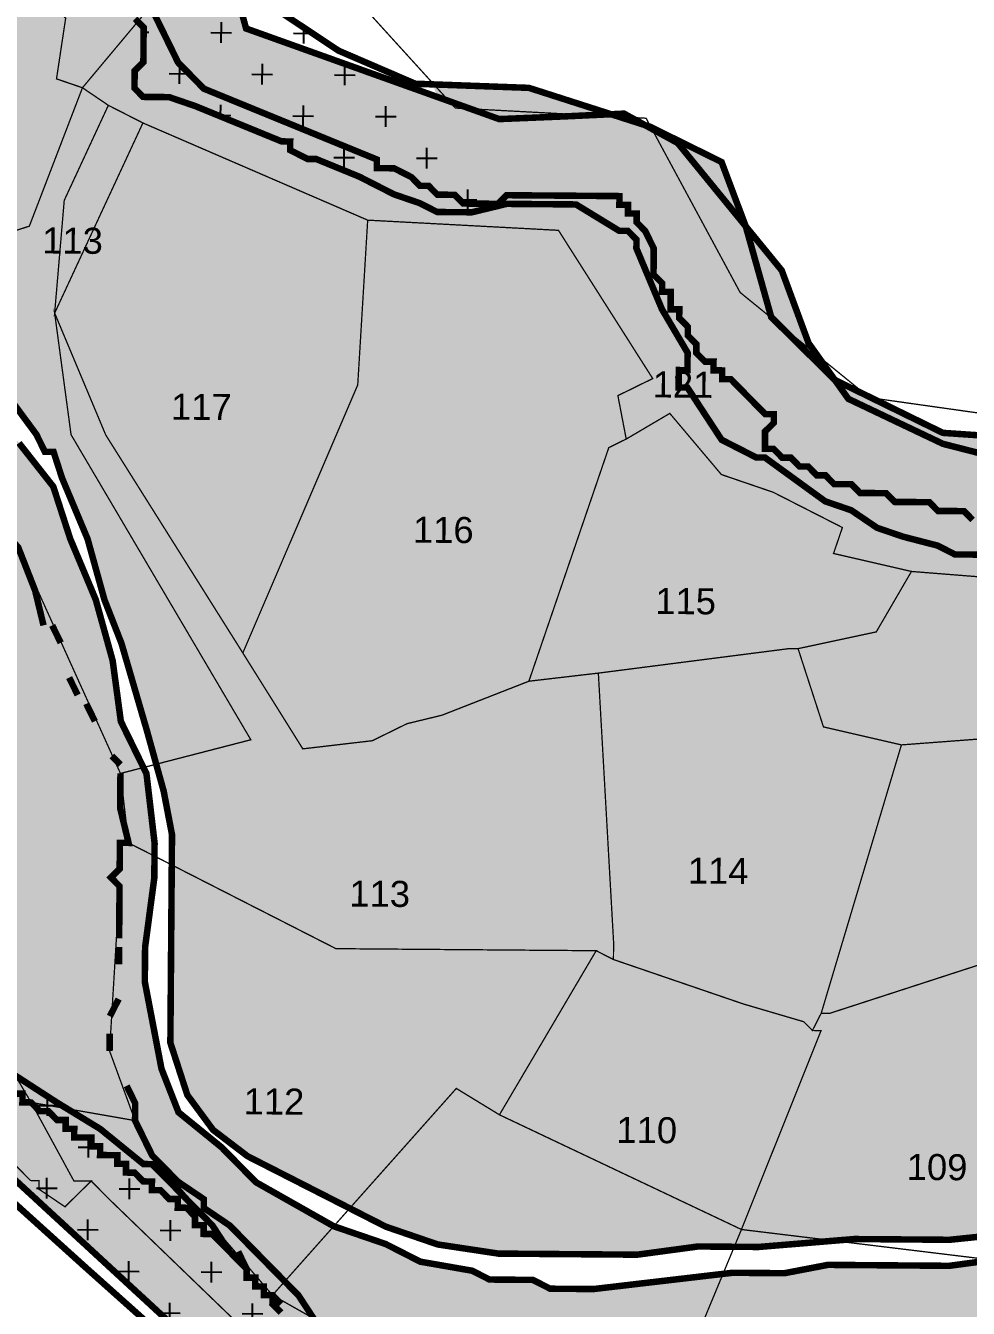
# Model space of a CAD drawing. Header units: metres. Extents: x 317370 to 326712, y 1824935 to 1838812.
# Drawn here: x 324102 to 324540, y 1826250 to 1826847 of the extents above; entities that cross this region are included whole.
import ezdxf

# ---------------------------------------------------------------- set-up
doc = ezdxf.new("R2010")
doc.units = ezdxf.units.M
doc.header["$MEASUREMENT"] = 0
for name, color, linetype in [('CRZ LINE FOR RIVER OR CREEK', 84, 'Continuous'), ('HAZARDS LINE', 1, 'Continuous'), ('LOW TIDE LINE', 5, 'Continuous'), ('MANGROOVE', 112, 'Continuous'), ('NDZ-200M FROM CRZ', 30, 'Continuous'), ('RIVER', 4, 'Continuous'), ('SURVEY NO.', 7, 'Continuous'), ('SURVEY PLOT BOUNDARY', 35, 'Continuous'), ('VILLAGE BOUNDARY', 212, 'Continuous')]:
    doc.layers.add(name, color=color, linetype=linetype)
doc.layers.add('HIGH TIDE LINE', color=7, linetype='Continuous', true_color=0xff00c5)
doc.styles.add('PDF Arial', font='arial.ttf')
pattern_1 = [(89.54917, (306983.874, 1824194.798), (-10.7745325, 10.9454397), [2.879778, -18.840867]), (44.54917, (306983.874, 1824194.798), (-10.774532, 10.94544), [2.879778, -12.479037]), (134.54917, (306983.874, 1824194.798), (-10.94544, -10.774532), [2.879778, -12.479037])]
pattern_2 = [(359.54917, (306983.874, 1824194.798), (19.348987, 19.046862), [9.59926, -28.79778]), (89.54917, (306988.635, 1824189.961), (-19.046862, 19.348987), [9.59926, -28.79778])]

# ---------------------------------------------------------------- blocks, each defined once
blk = doc.blocks.new('81')
at = {"layer": 'MANGROOVE'}
h = blk.add_hatch(dxfattribs=at)
h.set_pattern_fill('GRASS', color=256, scale=0.604678, angle=-0.45083)
h.set_pattern_definition(pattern_1)
h.paths.add_polyline_path([(325443.81, 1826492.85), (325440.1, 1826533.2), (325432.36, 1826573.57), (325428.48, 1826593.76), (325412.68, 1826634.2), (325393.19, 1826719.02), (325373.48, 1826775.62), (325369.51, 1826783.71), (325349.65, 1826820.15), (325329.71, 1826848.53), (325321.72, 1826856.66), (325317.72, 1826860.72), (325285.76, 1826897.26), (325265.73, 1826913.54), (325247.78, 1826926.58), (325232.55, 1826913), (325223.07, 1826896.62), (325220.69, 1826879.45), (325227.52, 1826845.01), (325228.43, 1826817.34), (325224.56, 1826800.93), (325210.48, 1826771.14), (325179.03, 1826724.92), (325164.7, 1826710.45), (325154.57, 1826706.42), (325132.61, 1826720.42), (325099.78, 1826730.77), (325070.27, 1826736.24), (325017.17, 1826737.03), (324966.63, 1826731.45), (324914.82, 1826730.69), (324892.69, 1826723.76), (324871.49, 1826738.51), (324855.84, 1826746.11), (324825.2, 1826797.18), (324796.9, 1826813.85), (324783.86, 1826819.56), (324781.46, 1826856.7), (324769.75, 1826888.93), (324759.4, 1826904.71), (324742.27, 1826914.19), (324703.37, 1826914.12), (324692.86, 1826910.1), (324676.69, 1826898.26), (324660.82, 1826877.46), (324650.15, 1826853.62), (324640.62, 1826830.14), (324631.76, 1826797.32), (324630.3, 1826665.98), (324616.35, 1826651.51), (324595.73, 1826645.69), (324564.29, 1826642.95), (324528.08, 1826652.2), (324484.11, 1826673.11), (324465.62, 1826699.04), (324453.17, 1826732.78), (324404.83, 1826791.99), (324379.88, 1826805.65), (324352.56, 1826804.37), (324321.88, 1826803.11), (324204.26, 1826845.21), (324196.63, 1826872.93), (324180.3, 1826889.5), (324143.03, 1826906.62), (324113.13, 1826908.72), (324071.87, 1826894.84), (324019.2, 1826873.56), (323994.13, 1826872.26), (323968.41, 1826884.42), (323939.32, 1826894.37), (323904.1, 1826886.42), (323858.36, 1826872.21), (323820.02, 1826858.29), (323790.38, 1826847.68), (323774.94, 1826833.22), (323766.16, 1826811.61), (323759.21, 1826783.64), (323759.49, 1826772.95), (323772.91, 1826768.36), (323781.08, 1826755.9), (323783.93, 1826750.08), (323785.48, 1826747.7), (323790.96, 1826732.33), (323788.83, 1826716.85), (323788.79, 1826711.49), (323788.73, 1826703.42), (323788.63, 1826691.33), (323784.51, 1826679.27), (323780.35, 1826663.17), (323776.16, 1826643.05), (323788.22, 1826638.92), (323812.4, 1826638.73), (323836.59, 1826638.54), (323848.62, 1826630.38), (323860.71, 1826630.29), (323876.86, 1826634.19), (323884.96, 1826638.16), (323897.11, 1826646.13), (323909.24, 1826650.06), (323917.33, 1826654.03), (323929.52, 1826666.03), (323933.55, 1826666), (323941.67, 1826674), (323953.77, 1826673.9), (323965.89, 1826677.84), (323986.04, 1826677.68), (323994.14, 1826681.65), (323998.2, 1826685.65), (324006.32, 1826693.65), (324018.42, 1826693.55), (324022.45, 1826693.52), (324038.57, 1826693.39), (324054.73, 1826697.3), (324066.79, 1826693.17), (324082.85, 1826684.98), (324094.84, 1826672.79), (324106.81, 1826656.57), (324110.78, 1826648.48), (324114.81, 1826648.45), (324118.74, 1826636.32), (324130.61, 1826608.01), (324138.45, 1826579.72), (324146.35, 1826559.5), (324158.13, 1826519.09), (324165.97, 1826490.81), (324169.84, 1826470.62), (324169.68, 1826450.46), (324169.52, 1826430.31), (324169.27, 1826398.06), (324169.08, 1826373.87), (324176.95, 1826349.62), (324188.92, 1826333.39), (324204.94, 1826321.17), (324237.06, 1826304.79), (324269.18, 1826288.42), (324293.3, 1826280.16), (324321.49, 1826275.91), (324341.64, 1826275.75), (324353.73, 1826275.65), (324365.83, 1826275.56), (324377.92, 1826275.46), (324385.98, 1826275.4), (324414.23, 1826279.21), (324422.29, 1826279.15), (324442.44, 1826278.99), (324486.81, 1826282.67), (324531.15, 1826282.32), (324567.46, 1826286.07), (324591.64, 1826285.88), (324631.89, 1826277.5), (324668.1, 1826269.15), (324716.28, 1826244.58), (324760.46, 1826224.07), (324772.52, 1826219.95), (324792.64, 1826215.76), (324828.86, 1826207.41), (324840.92, 1826203.28), (324893.25, 1826194.81), (324941.62, 1826194.43), (324981.96, 1826198.14), (325014.21, 1826197.89), (325018.24, 1826197.86), (325034.39, 1826201.76), (325111.04, 1826209.22), (325163.41, 1826204.78), (325167.44, 1826204.75), (325175.53, 1826208.71), (325207.84, 1826216.52), (325228.03, 1826220.4), (325232.09, 1826224.4), (325252.31, 1826232.3), (325264.43, 1826236.24), (325280.62, 1826244.17), (325284.65, 1826244.14), (325296.8, 1826252.11), (325333.27, 1826276.01), (325361.71, 1826304.01), (325406.4, 1826348), (325430.9, 1826388.13), (325443.31, 1826428.35), (325447.72, 1826476.69)])
h = blk.add_hatch(dxfattribs=at)
h.set_pattern_fill('GRASS', color=256, scale=0.604678, angle=-0.45083)
h.set_pattern_definition(pattern_1)
h.paths.add_polyline_path([(324824, 1826102.63), (324832.06, 1826102.56), (324912.93, 1826134.18), (324925.02, 1826134.08), (324909.06, 1826154.37), (324889, 1826166.62), (324844.76, 1826179.06), (324800.54, 1826195.54), (324796.51, 1826195.57), (324788.48, 1826199.66), (324768.39, 1826207.89), (324760.36, 1826211.98), (324736.24, 1826220.23), (324720.22, 1826232.45), (324692.1, 1826244.77), (324659.94, 1826257.12), (324651.91, 1826261.21), (324647.88, 1826261.25), (324631.82, 1826269.44), (324603.64, 1826273.69), (324583.49, 1826273.85), (324559.3, 1826274.04), (324531.06, 1826270.23), (324498.81, 1826270.48), (324474.62, 1826270.67), (324454.44, 1826266.8), (324430.25, 1826266.99), (324397.98, 1826263.21), (324365.7, 1826259.43), (324349.58, 1826259.56), (324345.55, 1826259.59), (324337.52, 1826263.69), (324317.36, 1826263.85), (324309.33, 1826267.94), (324285.18, 1826272.16), (324277.15, 1826276.26), (324269.12, 1826280.35), (324245, 1826288.61), (324208.88, 1826309.05), (324192.88, 1826325.3), (324172.86, 1826341.58), (324164.95, 1826361.8), (324161.08, 1826381.99), (324157.21, 1826402.18), (324157.34, 1826418.31), (324161.62, 1826450.53), (324161.75, 1826466.65), (324157.97, 1826498.94), (324146.07, 1826523.22), (324142.26, 1826551.47), (324134.42, 1826579.75), (324122.55, 1826608.07), (324114.68, 1826632.32), (324098.72, 1826652.6), (324086.75, 1826668.83), (324082.78, 1826676.92), (324078.78, 1826680.98), (324058.66, 1826685.17), (324050.6, 1826685.24), (324038.51, 1826685.33), (324034.48, 1826685.36), (324030.45, 1826685.4), (324014.29, 1826681.49), (324014.26, 1826677.46), (324010.2, 1826673.46), (323998.07, 1826669.52), (323985.92, 1826661.56), (323965.76, 1826661.71), (323957.67, 1826657.75), (323945.51, 1826649.78), (323933.36, 1826641.81), (323917.17, 1826633.88), (323884.85, 1826619.81), (323855.82, 1826601.92), (323821.23, 1826571.48), (323814.43, 1826549.25), (323814.77, 1826516.13), (323823.69, 1826501), (323914.95, 1826445.2), (324001.77, 1826374.05), (324091.1, 1826315.53), (324240.28, 1826177.96), (324361.92, 1826090.28), (324435.09, 1826034.51), (324438.09, 1826025.5), (324420.06, 1826018.55), (324393.95, 1826006), (324362.87, 1825988.84), (324259.25, 1825977.56), (324213.18, 1825970.66), (324136.27, 1825968.24), (324104.11, 1825959.42), (324091.9, 1825946.2), (324064.23, 1825923.68), (324076.76, 1825910.95), (324076.72, 1825906.92), (324076.69, 1825902.89), (324076.66, 1825898.86), (324076.63, 1825894.83), (324068.5, 1825886.83), (324056.38, 1825882.89), (324060.35, 1825874.8), (324068.44, 1825878.77), (324088.69, 1825890.7), (324096.78, 1825894.67), (324104.91, 1825902.67), (324108.97, 1825906.67), (324113.03, 1825910.67), (324117.06, 1825910.64), (324117.09, 1825914.67), (324121.13, 1825914.64), (324125.16, 1825914.61), (324129.19, 1825914.57), (324133.19, 1825910.51), (324133.15, 1825906.48), (324133.12, 1825902.45), (324137.15, 1825902.42), (324137.12, 1825898.38), (324141.15, 1825898.35), (324145.18, 1825898.32), (324149.21, 1825898.29), (324153.24, 1825898.26), (324157.31, 1825902.26), (324161.34, 1825902.23), (324165.37, 1825902.19), (324169.4, 1825902.16), (324173.43, 1825902.13), (324185.49, 1825898), (324201.65, 1825901.91), (324205.68, 1825901.88), (324302.51, 1825913.21), (324330.76, 1825917.02), (324387.28, 1825928.67), (324431.75, 1825944.45), (324488.37, 1825968.19), (324565.21, 1825999.84), (324569.27, 1826003.84), (324678.45, 1826047.33)])
at = {"layer": 'NDZ-200M FROM CRZ'}
h = blk.add_hatch(dxfattribs=at)
h.set_pattern_fill('CROSS', color=256, scale=3.023389, angle=-0.45083)
h.set_pattern_definition(pattern_2)
h.paths.add_polyline_path([(325227.83, 1826708.23), (325235.99, 1826720.26), (325231.96, 1826720.29), (325231.99, 1826724.32), (325236.05, 1826728.32), (325236.09, 1826732.35), (325240.15, 1826736.35), (325248.27, 1826744.35), (325252.3, 1826744.32), (325256.46, 1826760.41), (325252.43, 1826760.44), (325252.46, 1826764.48), (325256.59, 1826776.54), (325264.62, 1826772.44), (325268.71, 1826780.47), (325264.71, 1826784.54), (325272.9, 1826800.6), (325272.93, 1826804.63), (325268.97, 1826812.73), (325269.22, 1826844.98), (325265.35, 1826865.17), (325261.41, 1826877.29), (325265.48, 1826881.29), (325261.44, 1826881.32), (325257.45, 1826885.39), (325249.45, 1826893.51), (325241.48, 1826905.67), (325233.45, 1826909.76), (325229.45, 1826913.83), (325221.49, 1826925.99), (325213.46, 1826930.08), (325205.46, 1826938.21), (325181.37, 1826950.49), (325165.31, 1826958.68), (325161.31, 1826962.74), (325137.19, 1826971), (325129.16, 1826975.09), (325121.1, 1826975.16), (325121.13, 1826979.19), (325117.1, 1826979.22), (325113.1, 1826983.28), (325109.13, 1826991.38), (325105.13, 1826995.44), (325097.14, 1827003.57), (325089.11, 1827007.66), (325081.11, 1827015.79), (325057.02, 1827028.07), (325044.96, 1827032.2), (325028.9, 1827040.39), (325024.87, 1827040.42), (325004.97, 1827072.83), (325000.97, 1827076.89), (324997.03, 1827089.02), (324993.03, 1827093.08), (324985.04, 1827101.21), (324952.98, 1827125.65), (324944.95, 1827129.74), (324940.95, 1827133.81), (324912.96, 1827162.25), (324908.99, 1827170.34), (324904.99, 1827174.41), (324900.96, 1827174.44), (324884.93, 1827186.66), (324884.96, 1827190.69), (324868.97, 1827206.94), (324856.97, 1827219.13), (324844.97, 1827231.32), (324840.98, 1827235.38), (324816.92, 1827251.7), (324804.89, 1827259.86), (324796.86, 1827263.95), (324788.83, 1827268.05), (324784.83, 1827272.11), (324760.71, 1827280.36), (324756.71, 1827284.43), (324724.46, 1827284.68), (324720.46, 1827288.74), (324712.4, 1827288.81), (324704.41, 1827296.93), (324668.32, 1827321.41), (324648.29, 1827337.69), (324640.29, 1827345.82), (324636.29, 1827349.88), (324628.3, 1827358.01), (324624.27, 1827358.04), (324620.27, 1827362.1), (324575.93, 1827362.45), (324543.75, 1827370.77), (324523.62, 1827374.96), (324491.41, 1827379.24), (324475.29, 1827379.37), (324459.23, 1827387.56), (324427.01, 1827391.84), (324418.98, 1827395.94), (324410.92, 1827396), (324406.92, 1827400.07), (324394.83, 1827400.16), (324386.74, 1827396.19), (324362.52, 1827392.35), (324358.46, 1827388.35), (324350.4, 1827388.42), (324342.3, 1827384.45), (324326.18, 1827384.57), (324322.12, 1827380.57), (324310.03, 1827380.67), (324297.96, 1827384.8), (324281.87, 1827388.95), (324257.78, 1827401.24), (324233.69, 1827413.52), (324201.58, 1827429.9), (324185.52, 1827438.09), (324181.52, 1827442.16), (324173.52, 1827450.28), (324173.58, 1827458.35), (324169.65, 1827470.47), (324162.12, 1827539.07), (324162.22, 1827551.16), (324154.32, 1827571.38), (324146.35, 1827583.54), (324110.49, 1827636.23), (324062.62, 1827701.12), (324042.63, 1827721.43), (324038.66, 1827729.53), (324034.69, 1827737.62), (324030.7, 1827741.68), (324026.73, 1827749.78), (323986.86, 1827806.54), (323954.9, 1827843.07), (323938.91, 1827859.32), (323930.85, 1827859.39), (323926.85, 1827863.45), (323922.82, 1827863.48), (323922.85, 1827867.51), (323918.88, 1827875.61), (323918.91, 1827879.64), (323910.91, 1827887.77), (323902.92, 1827895.89), (323870.92, 1827928.4), (323862.93, 1827936.52), (323851.02, 1827960.81), (323836.2, 1827980.9), (323793.24, 1827955.47), (323830.39, 1827900.49), (323954.07, 1827777.29), (324055.99, 1827626.58), (324109.79, 1827547.54), (324119.29, 1827474.9), (324136.99, 1827418.32), (324155.35, 1827380.03), (324209.92, 1827345.91), (324276.71, 1827330.3), (324329.8, 1827332.13), (324391.58, 1827351.02), (324491.03, 1827330.87), (324559.44, 1827316.22), (324614.42, 1827305.39), (324671.99, 1827261.07), (324716.02, 1827236.37), (324752.27, 1827232.05), (324764.33, 1827227.92), (324878.43, 1827128.25), (324956.65, 1827045.97), (324988.34, 1827008.45), (325038.51, 1826981.85), (325064.57, 1826963.5), (325096.56, 1826931), (325174.91, 1826898.13), (325213.01, 1826867.14), (325222.88, 1826842.93), (325220.94, 1826788.15), (325198.03, 1826762.89), (325178.82, 1826741.22), (325150.6, 1826735.91), (325099.1, 1826741.49), (325076.16, 1826744.49), (325031.4, 1826739.36), (324984.21, 1826740.38), (324945.9, 1826738.67), (324892.61, 1826748.5), (324861.45, 1826763.52), (324795.27, 1826822.63), (324778.91, 1826844.94), (324773.66, 1826877.1), (324742.58, 1826895.5), (324703.34, 1826905.87), (324675.2, 1826899.55), (324645.33, 1826876.16), (324636.44, 1826856), (324629.36, 1826828.52), (324623.86, 1826793.61), (324626.36, 1826766.2), (324627.25, 1826712.95), (324616.84, 1826670.7), (324598.59, 1826656.73), (324564.05, 1826654.88), (324528.05, 1826657.29), (324477.86, 1826681.87), (324448.28, 1826711.1), (324436.46, 1826753.21), (324425.2, 1826783.17), (324391.98, 1826799.56), (324335.68, 1826817.62), (324290.95, 1826819.24), (324313.27, 1826760.79), (324325.33, 1826763.71), (324357.57, 1826763.45), (324377.63, 1826751.2), (324381.66, 1826751.17), (324385.66, 1826747.11), (324385.63, 1826743.07), (324397.5, 1826714.76), (324409.43, 1826694.51), (324409.37, 1826686.45), (324405.34, 1826686.48), (324405.27, 1826678.41), (324409.31, 1826678.38), (324417.27, 1826666.22), (324425.24, 1826654.07), (324441.3, 1826645.88), (324445.33, 1826645.85), (324473.39, 1826625.47), (324485.45, 1826621.34), (324497.47, 1826613.18), (324509.54, 1826609.06), (324525.63, 1826604.9), (324533.66, 1826600.8), (324549.78, 1826600.68), (324569.9, 1826596.49), (324581.99, 1826596.39), (324590.09, 1826600.36), (324614.33, 1826608.23), (324622.43, 1826612.2), (324626.49, 1826616.2), (324630.52, 1826616.17), (324630.55, 1826620.2), (324638.68, 1826628.2), (324654.8, 1826628.07), (324654.77, 1826624.04), (324658.8, 1826624.01), (324666.8, 1826615.88), (324674.76, 1826603.72), (324678.76, 1826599.66), (324682.79, 1826599.63), (324682.83, 1826603.66), (324674.86, 1826615.82), (324670.83, 1826615.85), (324670.86, 1826619.88), (324666.83, 1826619.91), (324666.89, 1826627.98), (324662.86, 1826628.01), (324663.02, 1826648.16), (324671.15, 1826656.16), (324675.24, 1826664.19), (324675.3, 1826672.26), (324679.4, 1826680.29), (324675.4, 1826684.35), (324675.59, 1826708.54), (324679.65, 1826712.54), (324683.75, 1826720.57), (324683.78, 1826724.6), (324687.84, 1826728.6), (324683.84, 1826732.67), (324684.13, 1826768.95), (324680.16, 1826777.04), (324680.19, 1826781.07), (324676.22, 1826789.17), (324676.32, 1826801.26), (324672.32, 1826805.33), (324676.45, 1826817.39), (324680.6, 1826833.48), (324684.7, 1826841.51), (324688.76, 1826845.51), (324688.79, 1826849.54), (324692.85, 1826853.54), (324692.89, 1826857.58), (324696.95, 1826861.57), (324697.14, 1826885.76), (324705.2, 1826885.7), (324713.23, 1826881.6), (324717.2, 1826873.51), (324721.23, 1826873.48), (324729.23, 1826865.35), (324729.19, 1826861.32), (324733.23, 1826861.29), (324733.13, 1826849.2), (324737.1, 1826841.1), (324736.88, 1826812.88), (324740.84, 1826804.79), (324740.81, 1826800.75), (324744.81, 1826796.69), (324744.78, 1826792.66), (324748.81, 1826792.63), (324764.84, 1826780.41), (324768.87, 1826780.38), (324780.9, 1826772.22), (324788.93, 1826768.12), (324792.89, 1826760.03), (324796.89, 1826755.97), (324800.89, 1826751.9), (324804.83, 1826739.78), (324808.83, 1826735.71), (324824.89, 1826727.52), (324832.88, 1826719.4), (324836.88, 1826715.33), (324840.88, 1826711.27), (324848.88, 1826703.15), (324860.94, 1826699.02), (324868.97, 1826694.92), (324881.03, 1826690.8), (324989.86, 1826689.94), (325026.17, 1826693.69), (325086.63, 1826693.21), (325090.63, 1826689.15), (325106.72, 1826684.99), (325122.81, 1826680.83), (325147, 1826680.64), (325163.06, 1826672.45), (325179.18, 1826672.32), (325187.31, 1826680.32), (325187.34, 1826684.36), (325191.37, 1826684.32), (325195.37, 1826680.26), (325199.37, 1826676.2), (325211.46, 1826676.1), (325219.58, 1826684.1), (325219.61, 1826688.13), (325227.8, 1826704.2)])
h = blk.add_hatch(dxfattribs=at)
h.set_pattern_fill('CROSS', color=256, scale=3.023389, angle=-0.45083)
h.set_pattern_definition(pattern_2)
h.paths.add_polyline_path([(323948.18, 1826476.4), (323875.94, 1826517.28), (323851.89, 1826533.6), (323835.89, 1826549.85), (323827.92, 1826562.01), (323787.97, 1826606.67), (323775.94, 1826614.83), (323767.97, 1826626.99), (323759.91, 1826627.05), (323755.91, 1826631.11), (323739.79, 1826631.24), (323723.6, 1826623.3), (323687.17, 1826603.43), (323593.98, 1826543.69), (323577.86, 1826543.82), (323541.74, 1826564.26), (323525.71, 1826576.48), (323497.5, 1826576.7), (323461.25, 1826581.02), (323429.13, 1826597.4), (323429.23, 1826609.49), (323441.42, 1826621.49), (323453.64, 1826637.52), (323453.76, 1826653.65), (323445.83, 1826669.84), (323437.92, 1826690.06), (323442.05, 1826702.12), (323466.24, 1826701.93), (323486.33, 1826693.71), (323506.38, 1826681.46), (323534.57, 1826677.2), (323562.78, 1826676.98), (323583, 1826684.88), (323583.1, 1826696.98), (323579.16, 1826709.1), (323571.26, 1826729.32), (323571.35, 1826741.42), (323583.57, 1826757.45), (323595.73, 1826765.42), (323620.1, 1826789.42), (323628.29, 1826805.48), (323640.51, 1826821.51), (323652.7, 1826833.51), (323668.85, 1826837.41), (323688.94, 1826829.19), (323713.03, 1826816.91), (323733.15, 1826812.72), (323785.55, 1826812.3), (323793.55, 1826804.18), (323793.36, 1826779.99), (323801.01, 1826727.52), (323784.43, 1826640.22), (323788.22, 1826638.92), (323792.28, 1826642.92), (323796.5, 1826667.08), (323809.07, 1826727.45), (323809.17, 1826739.55), (323805.23, 1826751.67), (323801.26, 1826759.77), (323801.64, 1826808.14), (323805.71, 1826812.14), (323821.83, 1826812.02), (323829.92, 1826815.99), (323837.98, 1826815.92), (323842.05, 1826819.92), (323846.08, 1826819.89), (323850.14, 1826823.89), (323858.23, 1826827.86), (323866.33, 1826831.83), (323870.36, 1826831.79), (323874.42, 1826835.79), (323890.54, 1826835.67), (323894.61, 1826839.67), (323898.67, 1826843.67), (323914.85, 1826851.6), (323922.92, 1826851.54), (323926.98, 1826855.54), (323939.07, 1826855.44), (323943.07, 1826851.38), (323951.1, 1826847.29), (323955.07, 1826839.19), (323963.1, 1826835.1), (323987.25, 1826830.87), (323995.28, 1826826.78), (324015.43, 1826826.62), (324027.56, 1826830.56), (324035.62, 1826830.49), (324043.71, 1826834.46), (324047.77, 1826838.46), (324072.05, 1826850.37), (324084.18, 1826854.3), (324112.52, 1826870.21), (324136.7, 1826870.01), (324140.7, 1826865.95), (324144.7, 1826861.89), (324148.73, 1826861.86), (324152.67, 1826849.73), (324156.67, 1826845.67), (324156.54, 1826829.54), (324152.48, 1826825.54), (324152.42, 1826817.48), (324156.41, 1826813.42), (324168.51, 1826813.32), (324180.57, 1826809.19), (324220.75, 1826792.75), (324224.78, 1826792.72), (324224.75, 1826788.69), (324232.78, 1826784.59), (324236.81, 1826784.56), (324256.9, 1826776.34), (324272.96, 1826768.15), (324285.02, 1826764.02), (324293.05, 1826759.93), (324309.17, 1826759.8), (324313.27, 1826760.79), (324290.95, 1826819.24), (324282.87, 1826819.54), (324247.28, 1826834.88), (324201.17, 1826865.48), (324185.23, 1826889.79), (324136.17, 1826909.68), (324106.5, 1826911.42), (324060.34, 1826898.84), (324036.06, 1826886.93), (324001.72, 1826877.12), (323975.62, 1826889.42), (323946.26, 1826902.26), (323908.61, 1826901.46), (323873.72, 1826889.76), (323830.37, 1826872.43), (323794.59, 1826872.29), (323754.35, 1826872.6), (323699.42, 1826879.5), (323649.08, 1826885.95), (323620.77, 1826874.07), (323571.74, 1826837.4), (323529.51, 1826777.4), (323515.72, 1826750.36), (323487.11, 1826747.34), (323426.28, 1826746.59), (323406.03, 1826734.66), (323377.27, 1826694.86), (323369.87, 1826649.16), (323364.39, 1826592.39), (323378.71, 1826558.09), (323412.2, 1826531.18), (323461.36, 1826512.2), (323523.12, 1826497.13), (323577.48, 1826495.44), (323617.31, 1826510.97), (323674.57, 1826539.02), (323711.03, 1826562.93), (323734.51, 1826573.39), (323765.37, 1826558.02), (323823.35, 1826493.51), (323893.35, 1826454.25), (323939.69, 1826422.04), (324078.53, 1826315.71), (324128.48, 1826270.57), (324206.88, 1826200.49), (324290.17, 1826198.81), (324268.61, 1826215.85), (324260.58, 1826219.94), (324252.58, 1826228.07), (324248.55, 1826228.1), (324240.59, 1826240.26), (324236.59, 1826244.32), (324228.62, 1826256.48), (324220.62, 1826264.61), (324212.63, 1826272.73), (324204.63, 1826280.86), (324196.63, 1826288.99), (324184.6, 1826297.14), (324184.63, 1826301.18), (324172.6, 1826309.33), (324168.57, 1826309.37), (324160.57, 1826317.49), (324156.54, 1826317.52), (324136.52, 1826333.81), (324116.46, 1826346.06), (324072.34, 1826374.63), (324060.34, 1826386.82), (324044.35, 1826403.07), (324040.32, 1826403.1), (323984.27, 1826451.92), (323980.24, 1826451.95), (323976.27, 1826460.05), (323972.24, 1826460.08), (323956.18, 1826468.27)])
at = {"layer": 'CRZ LINE FOR RIVER OR CREEK', "ltscale": 0.1, "const_width": 3.02, "flags": 128}
for points in [[(324564.05, 1826654.88), (324528.05, 1826657.29), (324477.86, 1826681.87), (324448.28, 1826711.1), (324436.46, 1826753.21), (324425.2, 1826783.17), (324391.98, 1826799.56), (324335.68, 1826817.62), (324282.87, 1826819.54), (324247.28, 1826834.88), (324201.17, 1826865.48), (324185.23, 1826889.79), (324136.17, 1826909.68), (324106.5, 1826911.42), (324060.34, 1826898.84), (324036.06, 1826886.93), (324001.72, 1826877.12), (323975.62, 1826889.42), (323946.26, 1826902.26), (323908.61, 1826901.46), (323873.72, 1826889.76), (323830.37, 1826872.43), (323794.59, 1826872.29), (323754.35, 1826872.6)], [(323765.37, 1826558.02), (323823.35, 1826493.51), (323893.35, 1826454.25), (323939.69, 1826422.04), (324078.53, 1826315.71), (324128.48, 1826270.57), (324214.02, 1826194.11)]]:
    blk.add_lwpolyline(points, dxfattribs=at)
at = {"layer": 'HAZARDS LINE', "lineweight": 18, "const_width": 3.02}
for points in [[(324541.84, 1826616.86), (324537.85, 1826620.93), (324533.81, 1826620.96), (324525.75, 1826621.02), (324521.75, 1826625.09), (324517.72, 1826625.12), (324513.69, 1826625.15), (324509.66, 1826625.18), (324505.63, 1826625.21), (324501.63, 1826629.28), (324497.6, 1826629.31), (324493.57, 1826629.34), (324489.54, 1826629.37), (324485.54, 1826633.43), (324481.51, 1826633.47), (324477.48, 1826633.5), (324473.48, 1826637.56), (324469.45, 1826637.59), (324465.45, 1826641.66), (324461.42, 1826641.69), (324457.42, 1826645.75), (324453.39, 1826645.78), (324449.39, 1826649.85), (324445.36, 1826649.88), (324445.39, 1826653.91), (324445.42, 1826657.94), (324449.49, 1826661.94), (324449.52, 1826665.97), (324445.49, 1826666), (324437.49, 1826674.13), (324433.49, 1826678.19), (324429.49, 1826682.26), (324425.46, 1826682.29), (324425.49, 1826686.32), (324421.46, 1826686.35), (324421.49, 1826690.38), (324417.46, 1826690.41), (324413.46, 1826694.48), (324413.49, 1826698.51), (324409.5, 1826702.57), (324409.53, 1826706.6), (324405.53, 1826710.67), (324405.56, 1826714.7), (324401.53, 1826714.73), (324401.56, 1826718.76), (324401.59, 1826722.79), (324397.56, 1826722.82), (324397.59, 1826726.85), (324393.59, 1826730.92), (324393.63, 1826734.95), (324393.66, 1826738.98), (324393.69, 1826743.01), (324389.72, 1826751.11), (324385.72, 1826755.17), (324385.76, 1826759.2), (324381.72, 1826759.23), (324381.76, 1826763.26), (324377.73, 1826763.3), (324377.76, 1826767.33), (324373.73, 1826767.36), (324369.7, 1826767.39), (324365.66, 1826767.42), (324361.63, 1826767.45), (324357.6, 1826767.49), (324353.57, 1826767.52), (324345.51, 1826767.58), (324341.48, 1826767.61), (324337.45, 1826767.64), (324333.42, 1826767.68), (324329.39, 1826767.71), (324325.36, 1826767.74), (324321.29, 1826763.74), (324317.26, 1826763.77), (324313.23, 1826763.8), (324309.2, 1826763.83), (324305.17, 1826763.87), (324301.17, 1826767.93), (324297.14, 1826767.96), (324293.11, 1826767.99), (324289.11, 1826772.06), (324285.08, 1826772.09), (324281.08, 1826776.15), (324273.05, 1826780.25), (324269.02, 1826780.28), (324264.99, 1826780.31), (324265.02, 1826784.34), (324244.93, 1826792.56), (324184.66, 1826817.23), (324172.66, 1826829.42), (324164.73, 1826845.6), (324156.8, 1826861.79)], [(324096.34, 1826350.25), (324100.37, 1826350.22), (324100.33, 1826346.19), (324104.37, 1826346.16), (324108.36, 1826342.09), (324112.4, 1826342.06), (324116.39, 1826338), (324120.43, 1826337.97), (324120.39, 1826333.93), (324124.42, 1826333.9), (324124.39, 1826329.87), (324128.42, 1826329.84), (324132.45, 1826329.81), (324132.42, 1826325.78), (324136.45, 1826325.74), (324136.42, 1826321.71), (324140.45, 1826321.68), (324144.48, 1826321.65), (324144.45, 1826317.62), (324148.48, 1826317.59), (324148.45, 1826313.56), (324152.48, 1826313.52), (324156.48, 1826309.46), (324160.51, 1826309.43), (324160.48, 1826305.4), (324164.51, 1826305.37), (324168.51, 1826301.3), (324172.54, 1826301.27), (324172.51, 1826297.24), (324176.54, 1826297.21), (324180.54, 1826293.14), (324180.51, 1826289.11), (324184.54, 1826289.08), (324184.51, 1826285.05), (324188.54, 1826285.02), (324192.53, 1826280.95), (324196.53, 1826276.89), (324200.53, 1826272.83), (324204.53, 1826268.77), (324204.5, 1826264.73), (324208.53, 1826264.7), (324208.5, 1826260.67), (324212.53, 1826260.64), (324212.5, 1826256.61), (324216.53, 1826256.58), (324216.5, 1826252.54), (324220.5, 1826248.48)]]:
    blk.add_lwpolyline(points, dxfattribs=at)
at = {"layer": 'HIGH TIDE LINE', "lineweight": 35, "const_width": 3.02}
for points in [[(324236.59, 1826244.32), (324228.62, 1826256.48), (324220.62, 1826264.61), (324212.63, 1826272.73), (324204.63, 1826280.86), (324196.63, 1826288.99), (324184.6, 1826297.14), (324184.63, 1826301.18), (324172.6, 1826309.33), (324168.57, 1826309.37), (324160.57, 1826317.49), (324156.54, 1826317.52), (324136.52, 1826333.81), (324116.46, 1826346.06), (324072.34, 1826374.63)], [(324152.67, 1826849.73), (324156.67, 1826845.67), (324156.54, 1826829.54), (324152.48, 1826825.54), (324152.42, 1826817.48), (324156.41, 1826813.42), (324168.51, 1826813.32), (324180.57, 1826809.19), (324220.75, 1826792.75), (324224.78, 1826792.72), (324224.75, 1826788.69), (324232.78, 1826784.59), (324236.81, 1826784.56), (324256.9, 1826776.34), (324272.96, 1826768.15), (324285.02, 1826764.02), (324293.05, 1826759.93), (324309.17, 1826759.8), (324325.33, 1826763.71), (324357.57, 1826763.45), (324377.63, 1826751.2), (324381.66, 1826751.17), (324385.66, 1826747.11), (324385.63, 1826743.07), (324397.5, 1826714.76), (324409.43, 1826694.51), (324409.37, 1826686.45), (324405.34, 1826686.48), (324405.27, 1826678.41), (324409.31, 1826678.38), (324417.27, 1826666.22), (324425.24, 1826654.07), (324441.3, 1826645.88), (324445.33, 1826645.85), (324473.39, 1826625.47), (324485.45, 1826621.34), (324497.47, 1826613.18), (324509.54, 1826609.06), (324525.63, 1826604.9), (324533.66, 1826600.8), (324549.78, 1826600.68)]]:
    blk.add_lwpolyline(points, dxfattribs=at)
at = {"layer": 'LOW TIDE LINE', "lineweight": 18, "const_width": 3.02}
for points in [[(324559.3, 1826274.04), (324531.06, 1826270.23), (324498.81, 1826270.48), (324474.62, 1826270.67), (324454.44, 1826266.8), (324430.25, 1826266.99), (324397.98, 1826263.21), (324365.7, 1826259.43), (324349.58, 1826259.56), (324345.55, 1826259.59), (324337.52, 1826263.69), (324317.36, 1826263.85), (324309.33, 1826267.94), (324285.18, 1826272.16), (324277.15, 1826276.26), (324269.12, 1826280.35), (324245, 1826288.61), (324208.88, 1826309.05), (324192.88, 1826325.3), (324172.86, 1826341.58), (324164.95, 1826361.8), (324161.08, 1826381.99), (324157.21, 1826402.18), (324157.34, 1826418.31), (324161.62, 1826450.53), (324161.75, 1826466.65), (324157.97, 1826498.94), (324146.07, 1826523.22), (324142.26, 1826551.47), (324134.42, 1826579.75), (324122.55, 1826608.07), (324114.68, 1826632.32), (324098.72, 1826652.6)], [(324094.84, 1826672.79), (324106.81, 1826656.57), (324110.78, 1826648.48), (324114.81, 1826648.45), (324118.74, 1826636.32), (324130.61, 1826608.01), (324138.45, 1826579.72), (324146.35, 1826559.5), (324158.13, 1826519.09), (324165.97, 1826490.81), (324169.84, 1826470.62), (324169.68, 1826450.46), (324169.52, 1826430.31), (324169.27, 1826398.06), (324169.08, 1826373.87), (324176.95, 1826349.62), (324188.92, 1826333.39), (324204.94, 1826321.17), (324237.06, 1826304.79), (324269.18, 1826288.42), (324293.3, 1826280.16), (324321.49, 1826275.91), (324341.64, 1826275.75), (324353.73, 1826275.65), (324365.83, 1826275.56), (324377.92, 1826275.46), (324385.98, 1826275.4), (324414.23, 1826279.21), (324422.29, 1826279.15), (324442.44, 1826278.99), (324486.81, 1826282.67), (324531.15, 1826282.32), (324567.46, 1826286.07)]]:
    blk.add_lwpolyline(points, dxfattribs=at)
at = {"layer": 'MANGROOVE', "const_width": 3.02, "flags": 128}
for points in [[(324564.29, 1826642.95), (324528.08, 1826652.2), (324484.11, 1826673.11), (324465.62, 1826699.04), (324453.17, 1826732.78), (324404.83, 1826791.99), (324379.88, 1826805.65), (324352.56, 1826804.37), (324321.88, 1826803.11), (324204.26, 1826845.21), (324196.63, 1826872.93)], [(324094.84, 1826672.79), (324106.81, 1826656.57), (324110.78, 1826648.48), (324114.81, 1826648.45), (324118.74, 1826636.32), (324130.61, 1826608.01), (324138.45, 1826579.72), (324146.35, 1826559.5), (324158.13, 1826519.09), (324165.97, 1826490.81), (324169.84, 1826470.62), (324169.68, 1826450.46), (324169.52, 1826430.31), (324169.27, 1826398.06), (324169.08, 1826373.87), (324176.95, 1826349.62), (324188.92, 1826333.39), (324204.94, 1826321.17), (324237.06, 1826304.79), (324269.18, 1826288.42), (324293.3, 1826280.16), (324321.49, 1826275.91), (324341.64, 1826275.75), (324353.73, 1826275.65), (324365.83, 1826275.56), (324377.92, 1826275.46), (324385.98, 1826275.4), (324414.23, 1826279.21), (324422.29, 1826279.15), (324442.44, 1826278.99), (324486.81, 1826282.67), (324531.15, 1826282.32), (324567.46, 1826286.07)], [(324559.3, 1826274.04), (324531.06, 1826270.23), (324498.81, 1826270.48), (324474.62, 1826270.67), (324454.44, 1826266.8), (324430.25, 1826266.99), (324397.98, 1826263.21), (324365.7, 1826259.43), (324349.58, 1826259.56), (324345.55, 1826259.59), (324337.52, 1826263.69), (324317.36, 1826263.85), (324309.33, 1826267.94), (324285.18, 1826272.16), (324277.15, 1826276.26), (324269.12, 1826280.35), (324245, 1826288.61), (324208.88, 1826309.05), (324192.88, 1826325.3), (324172.86, 1826341.58), (324164.95, 1826361.8), (324161.08, 1826381.99), (324157.21, 1826402.18), (324157.34, 1826418.31), (324161.62, 1826450.53), (324161.75, 1826466.65), (324157.97, 1826498.94), (324146.07, 1826523.22), (324142.26, 1826551.47), (324134.42, 1826579.75), (324122.55, 1826608.07), (324114.68, 1826632.32), (324098.72, 1826652.6)], [(324091.1, 1826315.53), (324240.28, 1826177.96)]]:
    blk.add_lwpolyline(points, dxfattribs=at)
at = {"layer": 'RIVER', "flags": 128}
for points in [[(324567.46, 1826286.07, 3.02, 3.02, 0), (324531.15, 1826282.32, 3.02, 3.02, 0), (324486.81, 1826282.67, 3.02, 3.02, 0), (324442.44, 1826278.99, 3.02, 3.02, 0), (324422.29, 1826279.15, 3.02, 3.02, 0), (324414.23, 1826279.21, 3.02, 3.02, 0), (324385.98, 1826275.4, 3.02, 3.02, 0), (324377.92, 1826275.46, 3.02, 3.02, 0), (324365.83, 1826275.56, 3.02, 3.02, 0), (324353.73, 1826275.65, 3.02, 3.02, 0), (324341.64, 1826275.75, 3.02, 3.02, 0), (324321.49, 1826275.91, 3.02, 3.02, 0), (324293.3, 1826280.16, 3.02, 3.02, 0), (324269.18, 1826288.42, 3.02, 3.02, 0), (324237.06, 1826304.79, 3.02, 3.02, 0), (324204.94, 1826321.17, 3.02, 3.02, 0), (324188.92, 1826333.39, 3.02, 3.02, 0), (324176.95, 1826349.62, 3.02, 3.02, 0), (324169.08, 1826373.87, 3.02, 3.02, 0), (324169.27, 1826398.06, 3.02, 3.02, 0), (324169.52, 1826430.31, 3.02, 3.02, 0), (324169.68, 1826450.46, 3.02, 3.02, 0), (324169.84, 1826470.62, 3.02, 3.02, 0), (324165.97, 1826490.81, 3.02, 3.02, 0), (324158.13, 1826519.09, 3.02, 3.02, 0), (324146.35, 1826559.5, 3.02, 3.02, 0), (324138.45, 1826579.72, 3.02, 3.02, 0), (324130.61, 1826608.01, 3.02, 3.02, 0), (324118.74, 1826636.32, 3.02, 3.02, 0), (324114.81, 1826648.45, 3.02, 3.02, 0), (324110.78, 1826648.48, 3.02, 3.02, 0), (324106.81, 1826656.57, 3.02, 3.02, 0), (324094.84, 1826672.79, 3.02, 3.02, 0)], [(324098.72, 1826652.6, 3.02, 3.02, 0), (324114.68, 1826632.32, 3.02, 3.02, 0), (324122.55, 1826608.07, 3.02, 3.02, 0), (324134.42, 1826579.75, 3.02, 3.02, 0), (324142.26, 1826551.47, 3.02, 3.02, 0), (324146.07, 1826523.22, 3.02, 3.02, 0), (324157.97, 1826498.94, 3.02, 3.02, 0), (324161.75, 1826466.65, 3.02, 3.02, 0), (324161.62, 1826450.53, 3.02, 3.02, 0), (324157.34, 1826418.31, 3.02, 3.02, 0), (324157.21, 1826402.18, 3.02, 3.02, 0), (324161.08, 1826381.99, 3.02, 3.02, 0), (324164.95, 1826361.8, 3.02, 3.02, 0), (324172.86, 1826341.58, 3.02, 3.02, 0), (324192.88, 1826325.3, 3.02, 3.02, 0), (324208.88, 1826309.05, 3.02, 3.02, 0), (324245, 1826288.61, 3.02, 3.02, 0), (324269.12, 1826280.35, 3.02, 3.02, 0), (324277.15, 1826276.26, 3.02, 3.02, 0), (324285.18, 1826272.16, 3.02, 3.02, 0), (324309.33, 1826267.94, 3.02, 3.02, 0), (324317.36, 1826263.85, 3.02, 3.02, 0), (324337.52, 1826263.69, 3.02, 3.02, 0), (324345.55, 1826259.59, 3.02, 3.02, 0), (324349.58, 1826259.56, 3.02, 3.02, 0), (324365.7, 1826259.43, 3.02, 3.02, 0), (324397.98, 1826263.21, 3.02, 3.02, 0), (324430.25, 1826266.99, 3.02, 3.02, 0), (324454.44, 1826266.8, 3.02, 3.02, 0), (324474.62, 1826270.67, 3.02, 3.02, 0), (324498.81, 1826270.48, 3.02, 3.02, 0), (324531.06, 1826270.23, 3.02, 3.02, 0), (324559.3, 1826274.04, 3.02, 3.02, 0)]]:
    blk.add_lwpolyline(points, format="xyseb", dxfattribs=at)
at = {"layer": 'SURVEY PLOT BOUNDARY', "lineweight": 18, "const_width": 0.605}
for points in [[(324185.2, 1826885.76), (324128.23, 1826817.67), (324116.17, 1826821.8), (324120.42, 1826849.98)], [(324554.32, 1826665.15), (324493.92, 1826673.68), (324433.84, 1826722.54), (324390.14, 1826803.51), (324301.49, 1826808.24), (324253.53, 1826861.03)], [(324569.84, 1826588.42), (324513.44, 1826592.9), (324477.23, 1826601.25), (324481.35, 1826613.31), (324449.23, 1826629.69), (324425.11, 1826637.94), (324401.15, 1826666.35), (324380.9, 1826654.42), (324377.03, 1826674.6), (324393.21, 1826682.54), (324349.42, 1826751.42), (324260.77, 1826756.15), (324156.32, 1826801.32), (324140.26, 1826809.51), (324128.23, 1826817.67), (324185.2, 1826885.76), (324253.53, 1826861.03), (324301.49, 1826808.24), (324390.14, 1826803.51), (324433.84, 1826722.54), (324493.92, 1826673.68), (324554.32, 1826665.15)], [(324088.08, 1826326.13), (324104.08, 1826309.87), (324108.11, 1826309.84), (324108.08, 1826305.81), (324120.11, 1826297.65), (324132.3, 1826309.65), (324140.29, 1826301.52), (324220.31, 1826224.29)], [(324092.43, 1826366.41), (324104.37, 1826346.16), (324124.23, 1826309.71), (324128.26, 1826309.68), (324132.3, 1826309.65), (324120.11, 1826297.65), (324108.08, 1826305.81), (324108.11, 1826309.84), (324104.08, 1826309.87), (324088.08, 1826326.13)], [(324220.31, 1826224.29), (324140.29, 1826301.52), (324132.3, 1826309.65), (324128.26, 1826309.68), (324124.23, 1826309.71), (324104.37, 1826346.16), (324152.67, 1826337.71), (324160.61, 1826321.52), (324216.53, 1826256.58), (324252.65, 1826236.13)]]:
    blk.add_lwpolyline(points, dxfattribs=at)
for points in [[(323817.8, 1826812.05), (323842.02, 1826815.89), (323870.39, 1826835.83), (323894.67, 1826847.73), (323922.79, 1826835.41), (323926.69, 1826819.26), (323999.31, 1826826.75), (324019.56, 1826838.68), (324027.62, 1826838.62), (324096.43, 1826874.36), (324120.42, 1826849.98), (324116.17, 1826821.8), (324128.23, 1826817.67), (324103.54, 1826753.36), (324079.29, 1826745.49), (323978.65, 1826762.4), (323930.18, 1826750.69)], [(324140.26, 1826809.51), (324119.76, 1826765.33), (324115.31, 1826712.95), (324122.93, 1826656.45), (324206.47, 1826514.68), (324145.88, 1826499.03), (324098.33, 1826604.23), (324082.4, 1826628.54), (324038.54, 1826689.36), (324079.29, 1826745.49), (324103.54, 1826753.36), (324128.23, 1826817.67)], [(324115.31, 1826712.95), (324119.76, 1826765.33), (324140.26, 1826809.51), (324156.32, 1826801.32)], [(324260.77, 1826756.15), (324256.14, 1826679.59), (324202.75, 1826555.03), (324139.05, 1826656.32), (324115.31, 1826712.95), (324156.32, 1826801.32)], [(324262.9, 1826514.24), (324230.62, 1826510.46), (324202.75, 1826555.03), (324256.14, 1826679.59), (324260.77, 1826756.15), (324349.42, 1826751.42), (324393.21, 1826682.54), (324377.03, 1826674.6), (324380.9, 1826654.42), (324372.81, 1826650.45), (324335.67, 1826541.89), (324295.24, 1826526.08), (324279.08, 1826522.17)], [(324115.31, 1826712.95), (324139.05, 1826656.32), (324202.75, 1826555.03), (324230.62, 1826510.46), (324262.9, 1826514.24), (324279.08, 1826522.17), (324295.24, 1826526.08), (324335.67, 1826541.89), (324367.95, 1826545.66), (324375.03, 1826420.63), (324374.97, 1826412.56), (324366.94, 1826416.66), (324246.01, 1826417.61), (324149.66, 1826466.75), (324145.88, 1826499.03), (324206.47, 1826514.68), (324122.93, 1826656.45)], [(324513.44, 1826592.9), (324497.09, 1826564.81), (324460.75, 1826557.03), (324456.72, 1826557.06), (324367.95, 1826545.66), (324335.67, 1826541.89), (324372.81, 1826650.45), (324380.9, 1826654.42), (324401.15, 1826666.35), (324425.11, 1826637.94), (324449.23, 1826629.69), (324481.35, 1826613.31), (324477.23, 1826601.25)], [(324650.68, 1826616.01), (324674.48, 1826567.44), (324674.45, 1826563.41), (324678.38, 1826551.28), (324650.14, 1826547.47), (324605.58, 1826519.6), (324508.77, 1826512.3), (324472.56, 1826520.65), (324460.75, 1826557.03), (324497.09, 1826564.81), (324513.44, 1826592.9), (324569.84, 1826588.42), (324598.02, 1826584.17), (324626.33, 1826596.04), (324626.46, 1826612.17)], [(324140.83, 1826370.06), (324152.67, 1826337.71), (324104.37, 1826346.16), (324092.43, 1826366.41), (324072.53, 1826398.82), (324052.6, 1826427.2), (324032.7, 1826459.61), (324020.83, 1826487.92), (324090.24, 1826600.26), (324098.33, 1826604.23), (324145.88, 1826499.03), (324149.66, 1826466.75), (324145.62, 1826466.78), (324145.53, 1826454.69), (324141.47, 1826450.69), (324145.47, 1826446.62)], [(324463.42, 1826383.65), (324435.27, 1826391.93), (324374.97, 1826412.56), (324375.03, 1826420.63), (324367.95, 1826545.66), (324456.72, 1826557.06), (324460.75, 1826557.03), (324472.56, 1826520.65), (324508.77, 1826512.3), (324471.51, 1826387.61), (324467.42, 1826379.58)], [(324608.91, 1826430.88), (324475.54, 1826387.58), (324471.51, 1826387.61), (324508.77, 1826512.3), (324605.58, 1826519.6), (324650.14, 1826547.47), (324678.38, 1826551.28), (324697.9, 1826470.5)], [(324366.94, 1826416.66), (324321.99, 1826340.41), (324301.94, 1826352.66), (324216.53, 1826256.58), (324160.61, 1826321.52), (324152.67, 1826337.71), (324140.83, 1826370.06), (324145.47, 1826446.62), (324141.47, 1826450.69), (324145.53, 1826454.69), (324145.62, 1826466.78), (324149.66, 1826466.75), (324246.01, 1826417.61)], [(324608.91, 1826430.88), (324611.64, 1826265.56), (324434.44, 1826287.11), (324471.45, 1826379.55), (324467.42, 1826379.58), (324471.51, 1826387.61), (324475.54, 1826387.58)], [(324374.97, 1826412.56), (324435.27, 1826391.93), (324463.42, 1826383.65), (324467.42, 1826379.58), (324471.45, 1826379.55), (324434.44, 1826287.11), (324321.99, 1826340.41), (324366.94, 1826416.66)], [(324434.44, 1826287.11), (324381.03, 1826158.52), (324252.65, 1826236.13), (324216.53, 1826256.58), (324301.94, 1826352.66), (324321.99, 1826340.41)], [(324611.64, 1826265.56), (324457.2, 1826105.51), (324441.3, 1826133.86), (324417.24, 1826150.17), (324405.15, 1826150.27), (324381.03, 1826158.52), (324434.44, 1826287.11)]]:
    blk.add_lwpolyline(points, close=True, dxfattribs=at)
at = {"layer": 'VILLAGE BOUNDARY', "lineweight": 50, "const_width": 3.02}
for points in [[(324110.14, 1826567.85), (324106.24, 1826584.01), (324098.33, 1826604.23), (324094.34, 1826608.29)], [(324114.17, 1826567.82), (324118.14, 1826559.72)], [(324122.04, 1826543.57), (324126.01, 1826535.47)], [(324133.98, 1826523.31), (324130.01, 1826531.41)], [(324145.91, 1826503.06), (324141.91, 1826507.13)], [(324145.88, 1826499.03), (324145.75, 1826482.91), (324149.66, 1826466.75), (324145.62, 1826466.78), (324145.56, 1826458.72)], [(324145.28, 1826422.43), (324145.4, 1826438.56), (324145.47, 1826446.62), (324141.47, 1826450.69), (324145.53, 1826454.69), (324145.59, 1826462.75)], [(324145.24, 1826418.4), (324145.18, 1826410.34)], [(324145.05, 1826394.21), (324140.96, 1826386.18)], [(324140.83, 1826370.06), (324140.9, 1826378.12)], [(324148.77, 1826353.87), (324152.73, 1826345.77), (324152.67, 1826337.71), (324156.64, 1826329.62), (324160.61, 1826321.52), (324172.6, 1826309.33)], [(324196.53, 1826276.89), (324188.57, 1826289.05), (324168.57, 1826309.37)], [(324200.56, 1826276.86), (324204.53, 1826268.77)], [(324216.53, 1826256.58), (324220.53, 1826252.51)]]:
    blk.add_lwpolyline(points, dxfattribs=at)
at = {"layer": 'SURVEY NO.', "char_height": 12.094, "attachment_point": 7, "rotation": 359.54917, "style": 'PDF Arial'}
for s, insert in [('113', (324109.48, 1826740.52)), ('121', (324393.15, 1826673.79)), ('117', (324169.34, 1826663.45)), ('116', (324281.76, 1826606.12)), ('115', (324394.37, 1826572.99)), ('114', (324409.51, 1826447.89)), ('113', (324252.21, 1826437.03)), ('112', (324203.08, 1826340.65)), ('110', (324376.31, 1826327.2)), ('109', (324511.21, 1826310.01))]:
    blk.add_mtext(s, dxfattribs=dict(at, insert=insert))

msp = doc.modelspace()

# ---------------------------------------------------------------- block references
msp.add_blockref('81', (0, 0))

doc.saveas('drawing.dxf')
